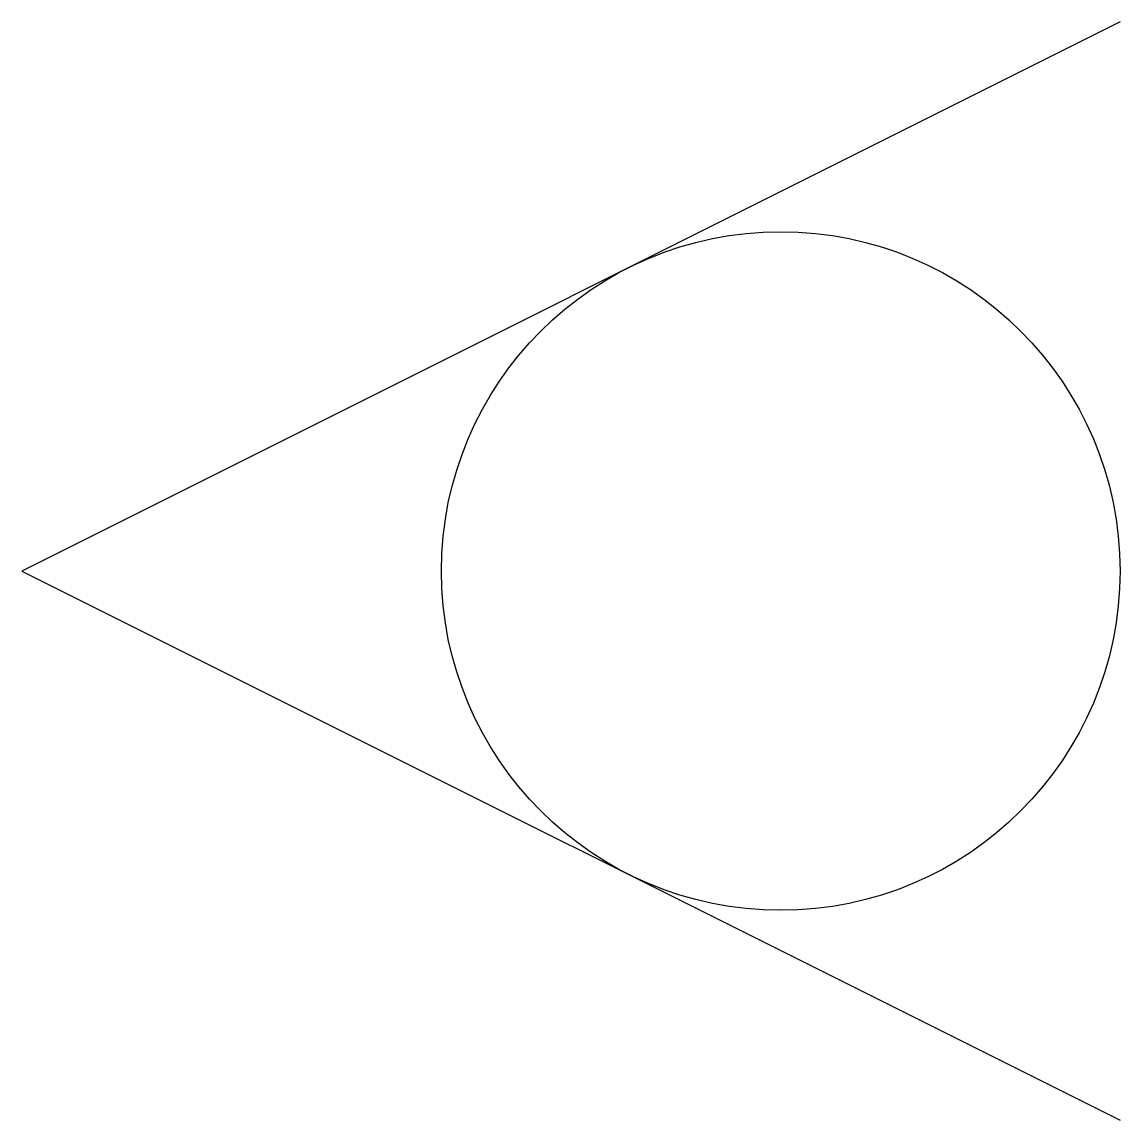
# Model space of a CAD drawing. Header units: millimetres. Extents: x 10 to 30, y 10 to 30.
import ezdxf

# ---------------------------------------------------------------- set-up
doc = ezdxf.new("R2010")
doc.units = ezdxf.units.MM
doc.layers.get('0').update_dxf_attribs({"lineweight": 25, "true_color": 0xffffff})

msp = doc.modelspace()

# ---------------------------------------------------------------- linework, layer by layer
for p, q in [((30, 30), (10, 20)), ((10, 20), (30, 10))]:
    msp.add_line(p, q)
msp.add_circle((23.82, 20), 6.18)

doc.saveas('drawing.dxf')
